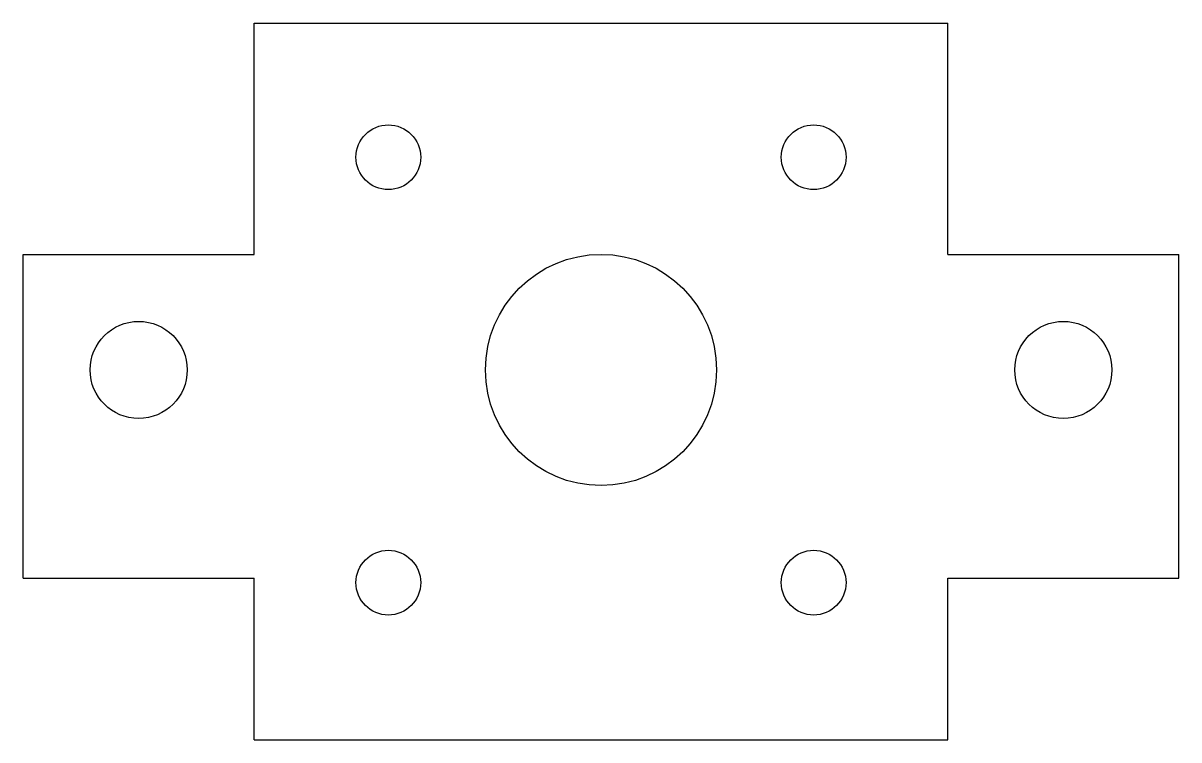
# Model space of a CAD drawing. Header units: millimetres. Extents: x 0 to 250, y 0 to 155.
import ezdxf

# ---------------------------------------------------------------- set-up
doc = ezdxf.new("R2010")
doc.units = ezdxf.units.MM
doc.layers.add('flat', color=7, linetype='CONTINUOUS')

msp = doc.modelspace()

# ---------------------------------------------------------------- linework, layer by layer
at = {"layer": 'flat'}
for p, q in [((50, 105), (50, 155)), ((50, 155), (200, 155)), ((200, 105), (200, 155)), ((0, 105), (50, 105)), ((0, 35), (0, 105)), ((200, 105), (250, 105)), ((250, 35), (250, 105)), ((0, 35), (50, 35)), ((50, 0), (50, 35)), ((200, 0), (200, 35)), ((200, 35), (250, 35)), ((50, 0), (200, 0))]:
    msp.add_line(p, q, dxfattribs=at)
for centre, radius in [((79, 126), 7), ((171, 126), 7), ((125, 80), 25), ((25, 80), 10.5), ((225, 80), 10.5), ((79, 34), 7), ((171, 34), 7)]:
    msp.add_circle(centre, radius, dxfattribs=at)

doc.saveas('drawing.dxf')
